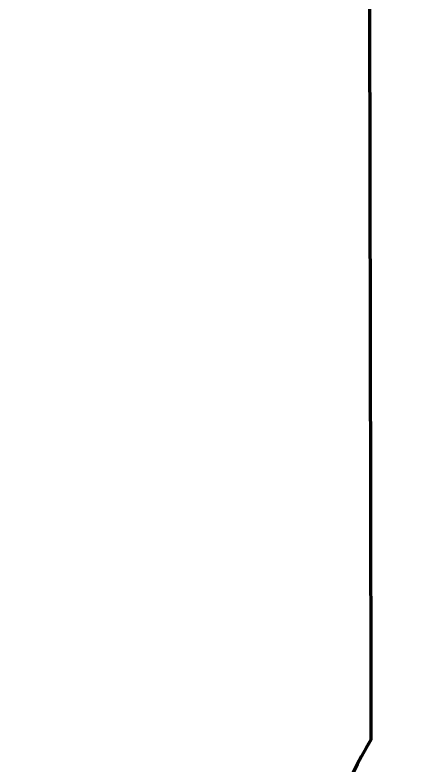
# Model space of a CAD drawing. Header units: millimetres. Extents: x -607 to 1451, y -798 to 283.
# Drawn here: x 488.78 to 496.57, y -682.76 to -668.33 of the extents above; entities that cross this region are included whole.
import ezdxf

# ---------------------------------------------------------------- set-up
doc = ezdxf.new("R2010")
doc.units = ezdxf.units.MM
doc.header["$MEASUREMENT"] = 0
doc.layers.add('layer 1', color=7, linetype='Continuous')

msp = doc.modelspace()

# ---------------------------------------------------------------- linework, layer by layer
at = {"layer": 'layer 1', "color": 242, "lineweight": 100}
msp.add_open_spline([(523.481, -623.2932), (522.5743, -623.4682), (521.4086, -624.1857), (519.9838, -625.4453), (519.9838, -625.4453), (517.0183, -625.4878), (514.5972, -626.5639), (512.7211, -628.6732), (512.7211, -628.6732), (511.5259, -627.3904), (508.8, -628.0181), (504.5436, -630.5562), (504.5436, -630.5562), (502.1666, -629.8338), (499.7993, -630.9459), (497.4422, -633.8917), (497.4422, -633.8917), (496.197, -633.1764), (494.8698, -632.8896), (493.4611, -633.0309), (493.4611, -633.0309), (492.1245, -632.808), (490.8332, -633.4358), (489.5875, -634.9139), (489.5875, -634.9139), (488.7751, -636.4287), (489.2054, -637.8098), (490.8787, -639.0564), (490.8787, -639.0564), (493.0665, -643.7547), (494.1605, -646.104), (494.1605, -646.104), (494.1605, -646.104), (495.0214, -646.068), (495.4516, -646.0502), (495.4516, -646.0502), (495.4516, -646.0502), (495.4877, -647.951), (495.5054, -648.9015), (495.5054, -648.9015), (495.5054, -648.9015), (493.8916, -648.9014), (493.0845, -648.9015), (493.0845, -648.9015), (493.0845, -648.9015), (495.2398, -652.097), (496.0646, -654.2401), (495.5591, -655.3304), (495.5591, -655.3304), (495.5952, -673.2811), (495.6129, -682.2564), (495.6129, -682.2564), (495.6129, -682.2564), (494.5818, -683.9469), (494.5726, -685.5519), (495.586, -687.0713), (495.586, -687.0713), (496.03, -688.026), (495.5546, -689.1469), (494.1603, -690.4338), (494.1603, -690.4338), (495.0032, -692.438), (495.0212, -694.4644), (494.2141, -696.513), (494.2141, -696.513), (494.6682, -701.3202), (496.7305, -704.5842), (500.4011, -706.3044), (500.4011, -706.3044), (503.1403, -705.3726), (504.9873, -702.8084), (505.9422, -698.6112), (505.9422, -698.6112), (517.8141, -698.5035), (523.7499, -698.4499), (523.7499, -698.4499)], degree=3, knots=[0, 0, 0, 0, 0.05, 0.05, 0.05, 0.05, 0.1, 0.1, 0.1, 0.1, 0.15, 0.15, 0.15, 0.15, 0.2, 0.2, 0.2, 0.2, 0.25, 0.25, 0.25, 0.25, 0.3, 0.3, 0.3, 0.3, 0.35, 0.35, 0.35, 0.35, 0.4, 0.4, 0.4, 0.4, 0.45, 0.45, 0.45, 0.45, 0.5, 0.5, 0.5, 0.5, 0.55, 0.55, 0.55, 0.55, 0.6, 0.6, 0.6, 0.6, 0.65, 0.65, 0.65, 0.65, 0.7, 0.7, 0.7, 0.7, 0.75, 0.75, 0.75, 0.75, 0.8, 0.8, 0.8, 0.8, 0.85, 0.85, 0.85, 0.85, 0.9, 0.9, 0.9, 0.9, 1, 1, 1, 1], dxfattribs=at)

doc.saveas('drawing.dxf')
